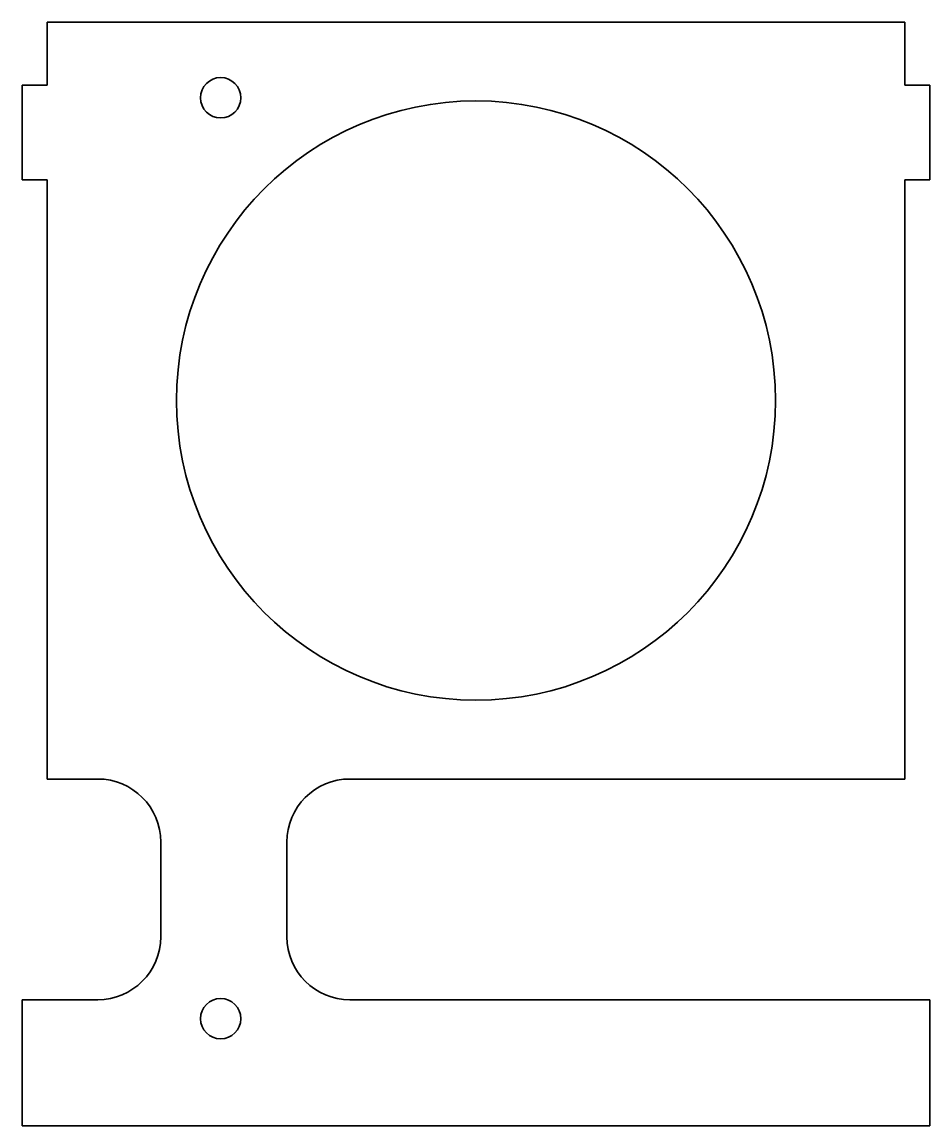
# Model space of a CAD drawing. Header units: inches. Extents: x 0 to 144, y 0 to 175.
import ezdxf

# ---------------------------------------------------------------- set-up
doc = ezdxf.new("R2010")
doc.units = ezdxf.units.IN
doc.header["$MEASUREMENT"] = 0
doc.layers.add('SIMUMAK Visible (ISO)', color=7, linetype='Continuous', lineweight=35)

# ---------------------------------------------------------------- blocks, each defined once
blk = doc.blocks.new('CD-IND-30-MEDE-01')
at = {"layer": 'SIMUMAK Visible (ISO)'}
for p, q in [((140, 175), (4, 175)), ((4, 175), (4, 165)), ((140, 165), (140, 175)), ((4, 165), (0, 165)), ((0, 165), (0, 150)), ((144, 165), (140, 165)), ((144, 150), (144, 165)), ((0, 150), (4, 150)), ((4, 150), (4, 55)), ((140, 55), (140, 150)), ((140, 150), (144, 150)), ((4, 55), (12, 55)), ((52, 55), (140, 55)), ((22, 45), (22, 30)), ((42, 30), (42, 45)), ((0, 0), (0, 20)), ((0, 20), (12, 20)), ((52, 20), (144, 20)), ((144, 20), (144, 0)), ((144, 0), (0, 0))]:
    blk.add_line(p, q, dxfattribs=at)
for centre, radius in [((31.5, 163), 3.2), ((72, 115), 47.5), ((31.5, 17), 3.2)]:
    blk.add_circle(centre, radius, dxfattribs=at)
for centre, start, end in [((12, 45), 0, 90), ((52, 45), 90, 180), ((12, 30), 270, 0), ((52, 30), 180, 270)]:
    blk.add_arc(centre, 10, start, end, dxfattribs=at)

msp = doc.modelspace()

# ---------------------------------------------------------------- block references
msp.add_blockref('CD-IND-30-MEDE-01', (0, 0))

doc.saveas('drawing.dxf')
